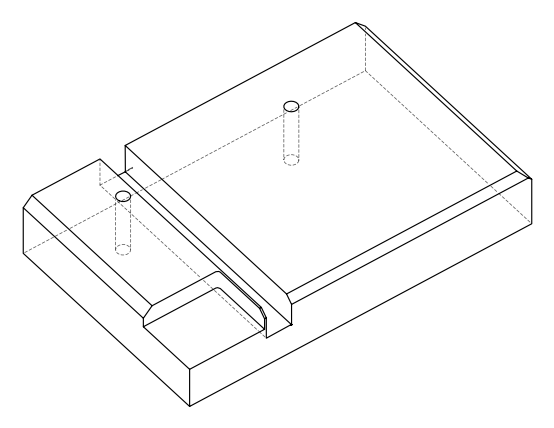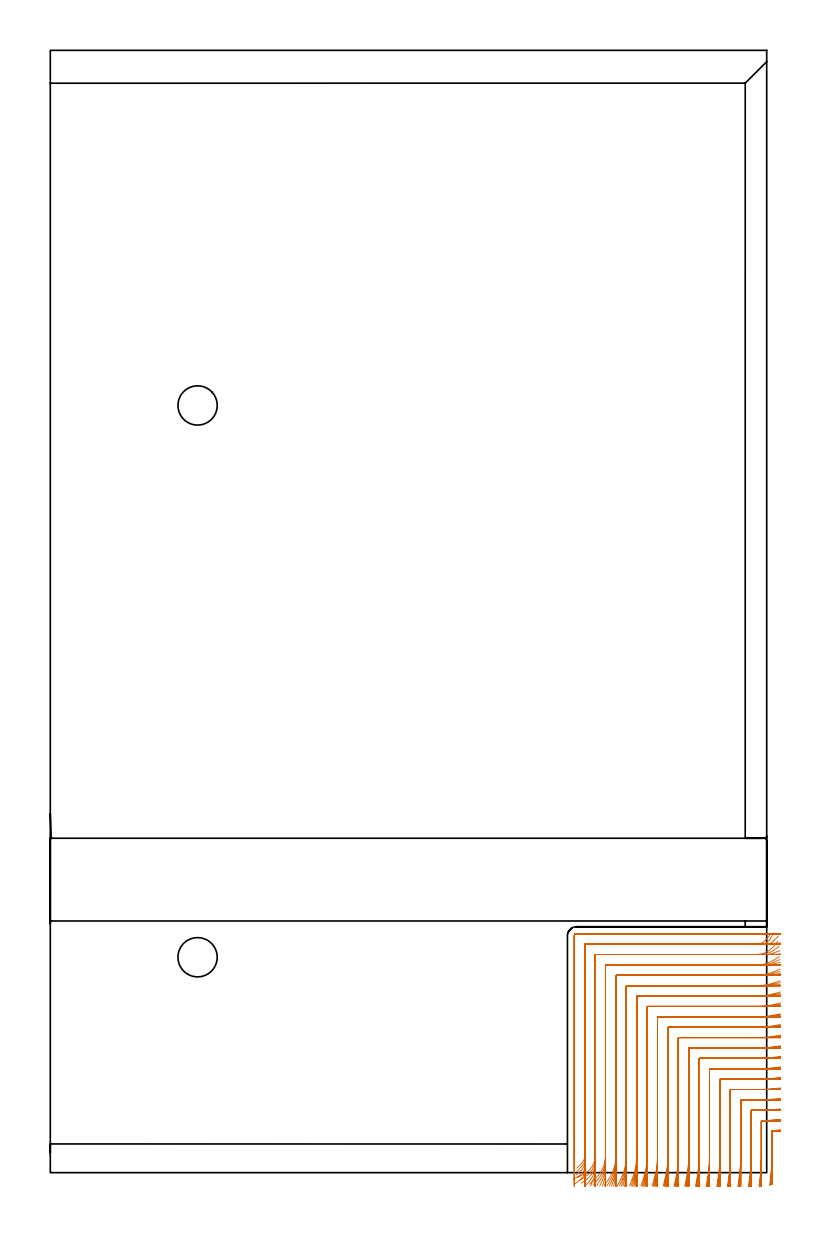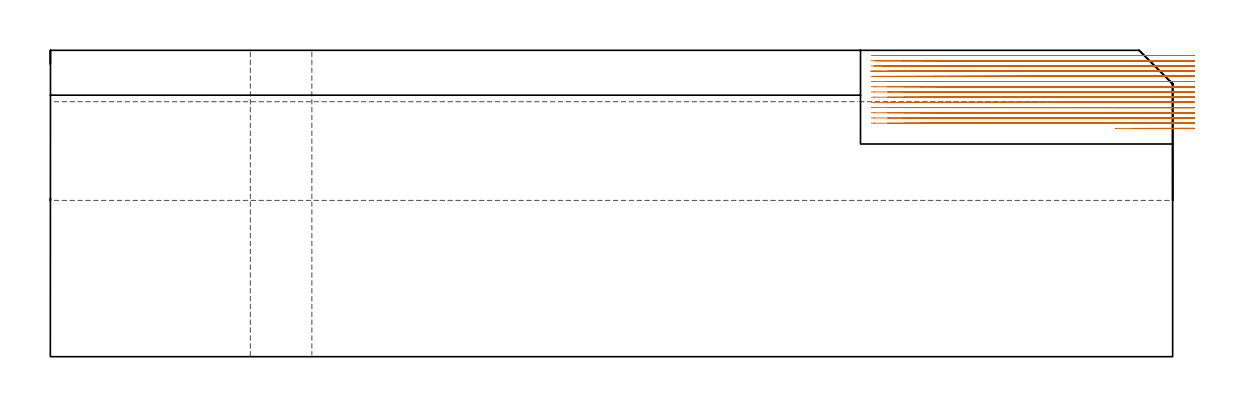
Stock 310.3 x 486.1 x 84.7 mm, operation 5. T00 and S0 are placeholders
(PLAN: 8 operations, 3 tool changes, 135.4 min)
(1 AREA_MILL | FG_CHAMFER_SURFACE | UGT0205_001 | 0.25 min | 593 mm3)
(2 AREA_MILL_1 | FG_CHAMFER_SURFACE_1 | UGT0205_001 | 9.18 min | 17731 mm3)
(3 AREA_MILL_2 | FG_CHAMFER_SURFACE_2 | UGT0205_001 | 10.81 min | 14964 mm3)
(4 AREA_MILL_3 | FG_CHAMFER_SURFACE_3 | UGT0205_001 | 14.91 min | 30845 mm3)
(5 MILL_CORNER_NOTCH_RECTANGULAR | CORNER_NOTCH_RECTANGULAR | NXT0201_008 | Follow Part, ap 1.5, ae 75% | 90.33 min | 237188 mm3)
(6 MILL_RECTANGULAR_SLOT | SLOT_RECTANGULAR | UGT0201_004 | Follow Part, ap 8, ae 75% | 9.18 min | 460601 mm3)
(7 INDEXABLE_INSERT_DRILL_THROUGH_HOLE_FROM_SOLID | STEP1HOLE | NXT0302_005 | 0.36 min | 19217 mm3)
(8 INDEXABLE_INSERT_DRILL_THROUGH_HOLE_FROM_SOLID_1 | STEP1HOLE_1 | NXT0302_005 | 0.36 min | 19127 mm3)
(TOOL UGT0205_001 | Chamfer Mill 20 x 3 x 45 deg. | D20 FL50 Z2)
(TOOL NXT0201_008 | ENDMILL 6mm [2P460-0600-NA 1630] | D6 FL26 Z6)
(TOOL UGT0201_004 | End Mill 32 mm | D32 FL53 Z6)
(TOOL NXT0302_005 | Index. Insert Drill 17mm [880-D1700L20-05] | D17 PA176 FL85 Z2)
(OP 5 MILL_CORNER_NOTCH_RECTANGULAR, part 1 of 2)
G17 G21 G94 G90
T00 M6
G54
G17 G0 G90 X316.29 Y18.545 S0 M3
G43 Z94.7 H1
Z83.261
G94 G1 X313.3 Y18.296 F250.
G2 X312.771 Y18.253 R85.5 F500.
G3 X312.5 Y17.96 R0.3
G1 Y7.287
G2 X311.936 Y-2.514 R85.5
G1 X311.592 Y-5.495 F250.
G0 Z94.7
X316.288 Y23.075
Z83.261
G1 X313.3 Y22.812
G2 X308.287 Y22.527 R81. F500.
G3 X308. Y22.233 R0.3
G1 Y7.287
G2 X307.344 Y-3. R81.
G1 X306.963 Y-5.976 F250.
G0 Z94.7
X316.287 Y27.609
Z83.261
G1 X313.3 Y27.33
G2 X306.197 Y27. R76.5 F500.
G1 X303.795
G3 X303.5 Y26.705 R0.3
G1 Y7.287
G2 X302.805 Y-3. R76.5
G1 X302.402 Y-5.973 F250.
G0 Z94.7
X316.285 Y32.147
Z83.261
G1 X313.3 Y31.851
G2 X306.197 Y31.5 R72. F500.
G1 X299.295
G3 X299. Y31.205 R0.3
G1 Y7.287
G2 X298.261 Y-3. R72.
G1 X297.833 Y-5.969 F250.
G0 Z94.7
X316.283 Y36.69
Z83.261
G1 X313.3 Y36.375
G2 X306.197 Y36. R67.5 F500.
G1 X294.795
G3 X294.5 Y35.705 R0.3
G1 Y7.287
G2 X293.712 Y-3. R67.5
G1 X293.254 Y-5.965 F250.
G0 Z94.7
X316.281 Y41.24
Z83.261
G1 X313.3 Y40.902
G2 X306.197 Y40.5 R63. F500.
G1 X290.295
G3 X290. Y40.205 R0.3
G1 Y7.287
G2 X289.154 Y-3. R63.
G1 X288.665 Y-5.96 F250.
G0 Z94.7
X316.278 Y45.797
Z83.261
G1 X313.3 Y45.433
G2 X306.197 Y45. R58.5 F500.
G1 X285.796
G3 X285.5 Y44.704 R0.3
G1 Y7.287
G2 X284.588 Y-3. R58.5
G1 X284.061 Y-5.953 F250.
G0 Z94.7
X316.274 Y50.364
Z83.261
G1 X313.3 Y49.969
G2 X306.197 Y49.5 R54. F500.
G1 X281.296
G3 X281. Y49.204 R0.3
G1 Y7.287
G2 X280.011 Y-3. R54.
G1 X279.44 Y-5.945 F250.
G0 Z94.7
X316.269 Y54.943
Z83.261
G1 X313.3 Y54.512
G2 X306.197 Y54. R49.5 F500.
G1 X276.796
G3 X276.5 Y53.704 R0.3
G1 Y7.287
G2 X275.419 Y-3. R49.5
G1 X274.796 Y-5.935 F250.
G0 Z94.7
X316.262 Y59.538
Z83.261
G1 X313.3 Y59.064
G2 X306.197 Y58.5 R45. F500.
G1 X272.296
G3 X272. Y58.204 R0.3
G1 Y7.287
G2 X270.808 Y-3. R45.
G1 X270.123 Y-5.921 F250.
G0 Z94.7
X316.253 Y64.154
Z83.261
G1 X313.3 Y63.628
G2 X306.197 Y63. R40.5 F500.
G1 X267.796
G3 X267.5 Y62.704 R0.3
G1 Y7.287
G2 X266.172 Y-3. R40.5
G1 X265.41 Y-5.902 F250.
G0 Z94.7
X316.241 Y68.8
Z83.261
G1 X313.3 Y68.208
G2 X306.197 Y67.5 R36. F500.
G1 X263.296
G3 X263. Y67.204 R0.3
G1 Y7.287
G2 X261.499 Y-3. R36.
G1 X260.642 Y-5.875 F250.
G0 Z94.7
X316.223 Y73.488
Z83.261
G1 X313.3 Y72.811
G2 X306.197 Y72. R31.5 F500.
G1 X258.796
G3 X258.5 Y71.704 R0.3
G1 Y7.287
G2 X256.773 Y-3. R31.5
G1 X255.793 Y-5.836 F250.
G0 Z94.7
X316.194 Y78.24
Z83.261
G1 X313.3 Y77.451
G2 X306.197 Y76.5 R27. F500.
G1 X254.297
G3 X254. Y76.203 R0.3
G1 Y7.287
G2 X251.963 Y-3. R27.
G1 X250.82 Y-5.774 F250.
G0 Z94.7
X316.147 Y83.097
Z83.261
G1 X313.3 Y82.15
G2 X306.197 Y81. R22.5 F500.
G1 X249.797
G3 X249.5 Y80.703 R0.3
G1 Y7.287
G2 X247.011 Y-3. R22.5
G1 X245.639 Y-5.668 F250.
G0 Z94.7
X316.057 Y88.144
Z83.261
G1 X313.3 Y86.961
G2 X306.197 Y85.5 R18. F500.
G1 X245.297
G3 X245. Y85.203 R0.3
G1 Y7.287
G2 X241.771 Y-3. R18.
G1 X240.056 Y-5.462 F250.
G0 Z94.7
X315.851 Y93.598
Z83.261
G1 X313.3 Y92.019
G2 X306.197 Y90. R13.5 F500.
G1 X240.797
G3 X240.5 Y89.703 R0.3
G1 Y7.287
G2 X235.742 Y-3. R13.5
G1 X233.456 Y-4.943 F250.
G0 Z94.7
X315.102 Y100.227
Z83.261
G1 X313.229 Y97.883
G2 X306.197 Y94.5 R9. F500.
G1 X236.297
G3 X236. Y94.203 R0.3
G1 Y7.287
G2 X231.09 Y-0.73 R9.
G1 X228.418 Y-2.093 F250.
G0 Z94.7
X311.562 Y102.816
Z83.261
G1 X309.596 Y100.551
G2 X306.197 Y99. R4.5 F500.
G1 X231.797
G3 X231.5 Y98.703 R0.3
G1 Y7.287
G2 X230.22 Y4.144 R4.5
G1 X228.124 Y1.997 F250.
G0 Z94.7
X309.197 Y103.5
Z83.261
G1 X306.197
X227.8 F500.
G3 X227. Y102.7 R0.8
G1 Y7.287
Y4.287 F250.
G0 Z94.7
X316.294 Y18.36
Z81.822
G1 X313.3 Y18.17
G2 X312.777 Y18.139 R85.5 F500.
G3 X312.5 Y17.845 R0.3
G1 Y5.848
G2 X312.101 Y-2.399 R85.5
G1 X311.812 Y-5.385 F250.
G0 Z94.7
X316.293 Y22.879
Z81.822
G1 X313.3 Y22.68
G2 X308.293 Y22.501 R81. F500.
G3 X308. Y22.206 R0.3
G1 Y5.848
G2 X307.515 Y-3. R81.
G1 X307.188 Y-5.982 F250.
G0 Z94.7
X316.293 Y27.402
Z81.822
G1 X313.3 Y27.19
G2 X307.907 Y27. R76.5 F500.
G1 X303.795
G3 X303.5 Y26.705 R0.3
G1 Y5.848
G2 X302.987 Y-3. R76.5
G1 X302.64 Y-5.98 F250.
G0 Z94.7
X316.292 Y31.927
Z81.822
G1 X313.3 Y31.702
G2 X307.907 Y31.5 R72. F500.
G1 X299.295
G3 X299. Y31.205 R0.3
G1 Y5.848
G2 X298.454 Y-3. R72.
G1 X298.086 Y-5.977 F250.
G0 Z94.7
X316.29 Y36.456
Z81.822
G1 X313.3 Y36.216
G2 X307.907 Y36. R67.5 F500.
G1 X294.795
G3 X294.5 Y35.705 R0.3
G1 Y5.848
G2 X293.918 Y-3. R67.5
G1 X293.524 Y-5.974 F250.
G0 Z94.7
X316.289 Y40.988
Z81.822
G1 X313.3 Y40.731
G2 X307.907 Y40.5 R63. F500.
G1 X290.295
G3 X290. Y40.205 R0.3
G1 Y5.848
G2 X289.376 Y-3. R63.
G1 X288.954 Y-5.97 F250.
G0 Z94.7
X316.287 Y45.526
Z81.822
G1 X313.3 Y45.249
G2 X307.907 Y45. R58.5 F500.
G1 X285.795
G3 X285.5 Y44.705 R0.3
G1 Y5.848
G2 X284.827 Y-3. R58.5
G1 X284.373 Y-5.965 F250.
G0 Z94.7
X316.285 Y50.07
Z81.822
G1 X313.3 Y49.77
G2 X307.907 Y49.5 R54. F500.
G1 X281.296
G3 X281. Y49.204 R0.3
G1 Y5.848
G2 X280.27 Y-3. R54.
G1 X279.779 Y-5.959 F250.
G0 Z94.7
X316.282 Y54.622
Z81.822
G1 X313.3 Y54.295
G2 X307.907 Y54. R49.5 F500.
G1 X276.796
G3 X276.5 Y53.704 R0.3
G1 Y5.848
G2 X275.703 Y-3. R49.5
G1 X275.167 Y-5.952 F250.
G0 Z94.7
X316.278 Y59.184
Z81.822
G1 X313.3 Y58.824
G2 X307.907 Y58.5 R45. F500.
G1 X272.296
G3 X272. Y58.204 R0.3
G1 Y5.848
G2 X271.122 Y-3. R45.
G1 X270.532 Y-5.941 F250.
G0 Z94.7
X316.273 Y63.76
Z81.822
G1 X313.3 Y63.361
G2 X307.907 Y63. R40.5 F500.
G1 X267.796
G3 X267.5 Y62.704 R0.3
G1 Y5.848
G2 X266.522 Y-3. R40.5
G1 X265.866 Y-5.928 F250.
G0 Z94.7
X316.266 Y68.356
Z81.822
G1 X313.3 Y67.906
G2 X307.907 Y67.5 R36. F500.
G1 X263.296
G3 X263. Y67.204 R0.3
G1 Y5.848
G2 X261.896 Y-3. R36.
G1 X261.159 Y-5.908 F250.
G0 Z94.7
X316.256 Y72.979
Z81.822
G1 X313.3 Y72.465
G2 X307.907 Y72. R31.5 F500.
G1 X258.796
G3 X258.5 Y71.704 R0.3
G1 Y5.848
G2 X257.232 Y-3. R31.5
G1 X256.389 Y-5.879 F250.
G0 Z94.7
X316.24 Y77.643
Z81.822
G1 X313.3 Y77.044
G2 X307.907 Y76.5 R27. F500.
G1 X254.297
G3 X254. Y76.203 R0.3
G1 Y5.848
G2 X252.509 Y-3. R27.
G1 X251.526 Y-5.834 F250.
G0 Z94.7
X316.213 Y82.375
Z81.822
G1 X313.3 Y81.656
G2 X307.907 Y81. R22.5 F500.
G1 X249.797
G3 X249.5 Y80.703 R0.3
G1 Y5.848
G2 X247.687 Y-3. R22.5
G1 X246.508 Y-5.758 F250.
G0 Z94.7
X316.162 Y87.226
Z81.822
G1 X313.3 Y86.327
G2 X307.907 Y85.5 R18. F500.
G1 X245.297
G3 X245. Y85.203 R0.3
G1 Y5.848
G2 X242.675 Y-3. R18.
G1 X241.201 Y-5.613 F250.
G0 Z94.7
X316.05 Y92.323
Z81.822
G1 X313.3 Y91.124
G2 X307.907 Y90. R13.5 F500.
G1 X240.797
G3 X240.5 Y89.703 R0.3
G1 Y5.848
G2 X237.197 Y-3. R13.5
G1 X235.23 Y-5.266 F250.
G0 Z94.7
X315.702 Y98.093
Z81.822
G1 X313.3 Y96.295
G2 X307.907 Y94.5 R9. F500.
G1 X236.297
G3 X236. Y94.203 R0.3
G1 Y5.848
G2 X231.654 Y-1.856 R9.
G1 X229.086 Y-3.407 F250.
G0 Z94.7
X313.302 Y103.882
Z81.822
G1 X311.818 Y101.274
G2 X307.907 Y99. R4.5 F500.
G1 X231.797
G3 X231.5 Y98.703 R0.3
G1 Y5.848
G2 X230.22 Y2.704 R4.5
G1 X228.124 Y0.557 F250.
G0 Z94.7
X310.907 Y103.5
Z81.822
G1 X307.907
X227.8 F500.
G3 X227. Y102.7 R0.8
G1 Y5.848
Y2.848 F250.
G0 Z94.7
X316.298 Y18.175
Z80.383
G1 X313.3 Y18.061
G2 X312.785 Y18.043 R85.5 F500.
G3 X312.5 Y17.749 R0.3
G1 Y4.35
G2 X312.242 Y-2.287 R85.5
G1 X312.009 Y-5.277 F250.
G0 Z94.7
X316.298 Y22.685
Z80.383
G1 X313.3 Y22.565
G2 X310.061 Y22.5 R81. F500.
G1 X308.295
G3 X308. Y22.205 R0.3
G1 Y4.35
G2 X307.666 Y-3. R81.
G1 X307.394 Y-5.988 F250.
G0 Z94.7
X316.297 Y27.196
Z80.383
G1 X313.3 Y27.069
G2 X310.061 Y27. R76.5 F500.
G1 X303.795
G3 X303.5 Y26.705 R0.3
G1 Y4.35
G2 X303.146 Y-3. R76.5
G1 X302.858 Y-5.986 F250.
G0 Z94.7
X316.297 Y31.708
Z80.383
G1 X313.3 Y31.573
G2 X310.061 Y31.5 R72. F500.
G1 X299.295
G3 X299. Y31.205 R0.3
G1 Y4.35
G2 X298.624 Y-3. R72.
G1 X298.318 Y-5.984 F250.
G0 Z94.7
X316.297 Y36.222
Z80.383
G1 X313.3 Y36.078
G2 X310.061 Y36. R67.5 F500.
G1 X294.795
G3 X294.5 Y35.705 R0.3
G1 Y4.35
G2 X294.099 Y-3. R67.5
G1 X293.772 Y-5.982 F250.
G0 Z94.7
X316.296 Y40.738
Z80.383
G1 X313.3 Y40.583
G2 X310.061 Y40.5 R63. F500.
G1 X290.295
G3 X290. Y40.205 R0.3
G1 Y4.35
G2 X289.57 Y-3. R63.
G1 X289.22 Y-5.98 F250.
G0 Z94.7
X316.295 Y45.256
Z80.383
G1 X313.3 Y45.09
G2 X310.061 Y45. R58.5 F500.
G1 X285.795
G3 X285.5 Y44.705 R0.3
G1 Y4.35
G2 X285.036 Y-3. R58.5
G1 X284.66 Y-5.976 F250.
G0 Z94.7
X316.295 Y49.777
Z80.383
G1 X313.3 Y49.597
G2 X310.061 Y49.5 R54. F500.
G1 X281.296
G3 X281. Y49.204 R0.3
G1 Y4.35
G2 X280.498 Y-3. R54.
G1 X280.089 Y-5.972 F250.
G0 Z94.7
X316.294 Y54.302
Z80.383
G1 X313.3 Y54.106
G2 X310.061 Y54. R49.5 F500.
G1 X276.796
G3 X276.5 Y53.704 R0.3
G1 Y4.35
G2 X275.951 Y-3. R49.5
G1 X275.506 Y-5.967 F250.
G0 Z94.7
X316.292 Y58.833
Z80.383
G1 X313.3 Y58.617
G2 X310.061 Y58.5 R45. F500.
G1 X272.296
G3 X272. Y58.204 R0.3
G1 Y4.35
G2 X271.396 Y-3. R45.
G1 X270.906 Y-5.96 F250.
G0 Z94.7
X316.29 Y63.37
Z80.383
G1 X313.3 Y63.13
G2 X310.061 Y63. R40.5 F500.
G1 X267.796
G3 X267.5 Y62.704 R0.3
G1 Y4.35
G2 X266.828 Y-3. R40.5
G1 X266.283 Y-5.95 F250.
G0 Z94.7
X316.288 Y67.916
Z80.383
G1 X313.3 Y67.646
G2 X310.061 Y67.5 R36. F500.
G1 X263.296
G3 X263. Y67.204 R0.3
G1 Y4.35
G2 X262.242 Y-3. R36.
G1 X261.629 Y-5.937 F250.
G0 Z94.7
X316.284 Y72.475
Z80.383
G1 X313.3 Y72.167
G2 X310.061 Y72. R31.5 F500.
G1 X258.796
G3 X258.5 Y71.704 R0.3
G1 Y4.35
G2 X257.631 Y-3. R31.5
G1 X256.931 Y-5.917 F250.
G0 Z94.7
X316.278 Y77.055
Z80.383
G1 X313.3 Y76.695
G2 X310.061 Y76.5 R27. F500.
G1 X254.297
G3 X254. Y76.203 R0.3
G1 Y4.35
G2 X252.98 Y-3. R27.
G1 X252.164 Y-5.887 F250.
G0 Z94.7
X316.269 Y81.666
Z80.383
G1 X313.3 Y81.234
G2 X310.061 Y81. R22.5 F500.
G1 X249.797
G3 X249.5 Y80.703 R0.3
G1 Y4.35
G2 X248.266 Y-3. R22.5
G1 X247.286 Y-5.835 F250.
G0 Z94.7
X316.251 Y86.334
Z80.383
G1 X313.3 Y85.794
G2 X310.061 Y85.5 R18. F500.
G1 X245.297
G3 X245. Y85.203 R0.3
G1 Y4.35
G2 X243.431 Y-3. R18.
G1 X242.206 Y-5.739 F250.
G0 Z94.7
X316.212 Y91.114
Z80.383
G1 X313.3 Y90.394
G2 X310.061 Y90. R13.5 F500.
G1 X240.797
G3 X240.5 Y89.703 R0.3
G1 Y4.35
G2 X238.324 Y-3. R13.5
G1 X236.691 Y-5.516 F250.
G0 Z94.7
X316.099 Y96.183
Z80.383
G1 X313.3 Y95.103
G2 X310.061 Y94.5 R9. F500.
G1 X236.297
G3 X236. Y94.203 R0.3
G1 Y4.35
G2 X232.448 Y-2.815 R9.
G1 X230.06 Y-4.63 F250.
G0 Z94.7
X315.38 Y102.522
Z80.383
G1 X313.292 Y100.368
G2 X310.061 Y99. R4.5 F500.
G1 X231.797
G3 X231.5 Y98.703 R0.3
G1 Y4.35
G2 X230.029 Y1.022 R4.5
G1 X227.811 Y-0.998 F250.
G0 Z94.7
X313.061 Y103.5
Z80.383
G1 X310.061
X227.8 F500.
G3 X227. Y102.7 R0.8
G1 Y4.35
Y1.35 F250.
G0 Z94.7
X316.3 Y18.026
Z78.944
G1 X313.3 Y18.003
G2 X312.794 Y18. R85.5 F500.
G3 X312.5 Y17.706 R0.3
G1 Y2.669
G2 X312.362 Y-2.179 R85.5
G1 X312.192 Y-5.174 F250.
G0 Z94.7
X316.3 Y22.528
Z78.944
G1 X313.3 Y22.503
G2 X312.628 Y22.5 R81. F500.
G1 X308.295
G3 X308. Y22.205 R0.3
G1 Y2.669
G2 X307.801 Y-3. R81.
G1 X307.591 Y-5.993 F250.
G0 Z94.7
X316.3 Y27.029
Z78.944
G1 X313.3 Y27.003
G2 X312.628 Y27. R76.5 F500.
G1 X303.795
G3 X303.5 Y26.705 R0.3
G1 Y2.669
G2 X303.29 Y-3. R76.5
G1 X303.067 Y-5.992 F250.
G0 Z94.7
X316.3 Y31.531
Z78.944
G1 X313.3 Y31.503
G2 X312.628 Y31.5 R72. F500.
G1 X299.295
G3 X299. Y31.205 R0.3
G1 Y2.669
G2 X298.776 Y-3. R72.
G1 X298.54 Y-5.991 F250.
G0 Z94.7
X316.3 Y36.033
Z78.944
G1 X313.3 Y36.003
G2 X312.628 Y36. R67.5 F500.
G1 X294.795
G3 X294.5 Y35.705 R0.3
G1 Y2.669
G2 X294.262 Y-3. R67.5
G1 X294.01 Y-5.989 F250.
G0 Z94.7
X316.3 Y40.536
Z78.944
G1 X313.3 Y40.504
G2 X312.628 Y40.5 R63. F500.
G1 X290.295
G3 X290. Y40.205 R0.3
G1 Y2.669
G2 X289.744 Y-3. R63.
G1 X289.474 Y-5.988 F250.
G0 Z94.7
X316.3 Y45.038
Z78.944
G1 X313.3 Y45.004
G2 X312.628 Y45. R58.5 F500.
G1 X285.795
G3 X285.5 Y44.705 R0.3
G1 Y2.669
G2 X285.225 Y-3. R58.5
G1 X284.934 Y-5.986 F250.
G0 Z94.7
X316.3 Y49.541
Z78.944
G1 X313.3 Y49.504
G2 X312.628 Y49.5 R54. F500.
G1 X281.296
G3 X281. Y49.204 R0.3
G1 Y2.669
G2 X280.702 Y-3. R54.
G1 X280.387 Y-5.983 F250.
G0 Z94.7
X316.3 Y54.045
Z78.944
G1 X313.3 Y54.005
G2 X312.628 Y54. R49.5 F500.
G1 X276.796
G3 X276.5 Y53.704 R0.3
G1 Y2.669
G2 X276.174 Y-3. R49.5
G1 X275.831 Y-5.98 F250.
G0 Z94.7
X316.3 Y58.55
Z78.944
G1 X313.3 Y58.505
G2 X312.628 Y58.5 R45. F500.
G1 X272.296
G3 X272. Y58.204 R0.3
G1 Y2.669
G2 X271.642 Y-3. R45.
G1 X271.264 Y-5.976 F250.
G0 Z94.7
X316.3 Y63.055
Z78.944
G1 X313.3 Y63.006
G2 X312.628 Y63. R40.5 F500.
G1 X267.796
G3 X267.5 Y62.704 R0.3
G1 Y2.669
G2 X267.101 Y-3. R40.5
G1 X266.681 Y-5.97 F250.
G0 Z94.7
X316.299 Y67.562
Z78.944
G1 X313.3 Y67.506
G2 X312.628 Y67.5 R36. F500.
G1 X263.296
G3 X263. Y67.204 R0.3
G1 Y2.669
G2 X262.551 Y-3. R36.
G1 X262.078 Y-5.963 F250.
G0 Z94.7
X316.299 Y72.071
Z78.944
G1 X313.3 Y72.007
G2 X312.628 Y72. R31.5 F500.
G1 X258.796
G3 X258.5 Y71.704 R0.3
G1 Y2.669
G2 X257.986 Y-3. R31.5
G1 X257.446 Y-5.951 F250.
G0 Z94.7
X316.299 Y76.583
Z78.944
G1 X313.3 Y76.508
G2 X312.628 Y76.5 R27. F500.
G1 X254.297
G3 X254. Y76.203 R0.3
G1 Y2.669
G2 X253.398 Y-3. R27.
G1 X252.768 Y-5.933 F250.
G0 Z94.7
X316.299 Y81.1
Z78.944
G1 X313.3 Y81.01
G2 X312.628 Y81. R22.5 F500.
G1 X249.797
G3 X249.5 Y80.703 R0.3
G1 Y2.669
G2 X248.774 Y-3. R22.5
G1 X248.018 Y-5.903 F250.
G0 Z94.7
X316.298 Y85.624
Z78.944
G1 X313.3 Y85.513
G2 X312.628 Y85.5 R18. F500.
G1 X245.297
G3 X245. Y85.203 R0.3
G1 Y2.669
G2 X244.084 Y-3. R18.
G1 X243.139 Y-5.847 F250.
G0 Z94.7
X316.296 Y90.166
Z78.944
G1 X313.3 Y90.017
G2 X312.628 Y90. R13.5 F500.
G1 X240.797
G3 X240.5 Y89.703 R0.3
G1 Y2.669
G2 X239.252 Y-3. R13.5
G1 X237.992 Y-5.723 F250.
G0 Z94.7
X316.292 Y94.749
Z78.944
G1 X313.3 Y94.525
G2 X312.628 Y94.5 R9. F500.
G1 X236.297
G3 X236. Y94.203 R0.3
G1 Y2.669
G2 X233.99 Y-3. R9.
G1 X232.101 Y-5.33 F250.
G0 Z94.7
X316.266 Y99.498
Z78.944
G1 X313.3 Y99.05
G2 X312.628 Y99. R4.5 F500.
G1 X231.797
G3 X231.5 Y98.703 R0.3
G1 Y2.669
G2 X229.29 Y-1.205 R4.5
G1 X226.708 Y-2.732 F250.
G0 Z94.7
X315.628 Y103.5
Z78.944
G1 X312.628
X227.8 F500.
G3 X227. Y102.7 R0.8
G1 Y2.669
Y-0.331 F250.
G0 Z94.7
X316.3 Y18.001
Z77.505
G1 X313.3 Y18.
X312.794 F500.
G3 X312.5 Y17.706 R0.3
G1 Y0.646
G2 X312.456 Y-2.086 R85.5
G1 X312.361 Y-5.084 F250.
G0 Z94.7
X316.3 Y22.501
Z77.505
G1 X313.3 Y22.5
X312.794 F500.
X308.295
G3 X308. Y22.205 R0.3
G1 Y0.646
G2 X307.918 Y-3. R81.
G1 X307.783 Y-5.997 F250.
G0 Z94.7
X316.3 Y27.001
Z77.505
G1 X313.3 Y27.
X308.295 F500.
X303.795
G3 X303.5 Y26.705 R0.3
G1 Y0.646
G2 X303.413 Y-3. R76.5
G1 X303.27 Y-5.997 F250.
G0 Z94.7
X316.3 Y31.501
Z77.505
G1 X313.3 Y31.5
X303.795 F500.
X299.295
G3 X299. Y31.205 R0.3
G1 Y0.646
G2 X298.908 Y-3. R72.
G1 X298.756 Y-5.996 F250.
G0 Z94.7
X316.3 Y36.001
Z77.505
G1 X313.3 Y36.
X299.295 F500.
X294.795
G3 X294.5 Y35.705 R0.3
G1 Y0.646
G2 X294.401 Y-3. R67.5
G1 X294.239 Y-5.996 F250.
G0 Z94.7
X316.3 Y40.501
Z77.505
G1 X313.3 Y40.5
X294.795 F500.
X290.295
G3 X290. Y40.205 R0.3
G1 Y0.646
G2 X289.894 Y-3. R63.
G1 X289.721 Y-5.995 F250.
G0 Z94.7
X316.3 Y45.001
Z77.505
G1 X313.3 Y45.
X290.295 F500.
X285.795
G3 X285.5 Y44.705 R0.3
G1 Y0.646
G2 X285.386 Y-3. R58.5
G1 X285.199 Y-5.994 F250.
G0 Z94.7
X316.3 Y49.501
Z77.505
G1 X313.3 Y49.5
X285.795 F500.
X281.296
G3 X281. Y49.204 R0.3
G1 Y0.646
G2 X280.877 Y-3. R54.
G1 X280.674 Y-5.993 F250.
G0 Z94.7
X316.3 Y54.001
Z77.505
G1 X313.3 Y54.
X281.296 F500.
X276.796
G3 X276.5 Y53.704 R0.3
G1 Y0.646
G2 X276.366 Y-3. R49.5
G1 X276.145 Y-5.992 F250.
G0 Z94.7
X316.3 Y58.501
Z77.505
G1 X313.3 Y58.5
X276.796 F500.
X272.296
G3 X272. Y58.204 R0.3
G1 Y0.646
G2 X271.852 Y-3. R45.
G1 X271.609 Y-5.99 F250.
G0 Z94.7
X316.3 Y63.001
Z77.505
G1 X313.3 Y63.
X272.296 F500.
X267.796
G3 X267.5 Y62.704 R0.3
G1 Y0.646
G2 X267.336 Y-3. R40.5
G1 X267.066 Y-5.988 F250.
G0 Z94.7
X316.3 Y67.501
Z77.505
G1 X313.3 Y67.5
X267.796 F500.
X263.296
G3 X263. Y67.204 R0.3
G1 Y0.646
G2 X262.815 Y-3. R36.
G1 X262.511 Y-5.985 F250.
G0 Z94.7
X316.3 Y72.001
Z77.505
G1 X313.3 Y72.
X263.296 F500.
X258.796
G3 X258.5 Y71.704 R0.3
G1 Y0.646
G2 X258.288 Y-3. R31.5
G1 X257.941 Y-5.98 F250.
G0 Z94.7
X316.3 Y76.502
Z77.505
G1 X313.3 Y76.5
X258.796 F500.
X254.297
G3 X254. Y76.203 R0.3
G1 Y0.646
G2 X253.753 Y-3. R27.
G1 X253.348 Y-5.973 F250.
G0 Z94.7
X316.3 Y81.002
Z77.505
G1 X313.3 Y81.
X254.297 F500.
X249.797
G3 X249.5 Y80.703 R0.3
G1 Y0.646
G2 X249.203 Y-3. R22.5
G1 X248.717 Y-5.96 F250.
G0 Z94.7
X316.3 Y85.502
Z77.505
G1 X313.3 Y85.5
X249.797 F500.
X245.297
G3 X245. Y85.203 R0.3
G1 Y0.646
G2 X244.627 Y-3. R18.
G1 X244.019 Y-5.938 F250.
G0 Z94.7
X316.3 Y90.003
Z77.505
G1 X313.3 Y90.
X245.297 F500.
X240.797
G3 X240.5 Y89.703 R0.3
G1 Y0.646
G2 X239.998 Y-3. R13.5
G1 X239.188 Y-5.889 F250.
G0 Z94.7
X316.3 Y94.505
Z77.505
G1 X313.3 Y94.5
X240.797 F500.
X236.297
G3 X236. Y94.203 R0.3
G1 Y0.646
G2 X235.229 Y-3. R9.
G1 X234.013 Y-5.743 F250.
G0 Z94.7
X316.3 Y99.01
Z77.505
G1 X313.3 Y99.
X236.297 F500.
X231.797
G3 X231.5 Y98.703 R0.3
G1 Y0.646
G2 X229.779 Y-2.894 R4.5
G1 X227.419 Y-4.746 F250.
G0 Z94.7
X316.285 Y103.5
Z77.505
G1 X313.285
X227.8 F500.
G3 X227. Y102.7 R0.8
G1 Y0.646
Y-2.354 F250.
G0 Z94.7
X316.3 Y18.
Z76.067
G1 X313.3
X312.794 F500.
G3 X312.5 Y17.706 R0.3
G1 Y-2.04
Y-5.04 F250.
G0 Z94.7
X316.3 Y22.5
Z76.067
G1 X313.3
X308.295 F500.
G3 X308. Y22.205 R0.3
G1 Y-2.123
G2 X307.995 Y-3. R81.
G1 X307.963 Y-6. F250.
G0 Z94.7
X316.3 Y27.
Z76.067
G1 X313.3
X303.795 F500.
G3 X303.5 Y26.705 R0.3
G1 Y-2.123
G2 X303.495 Y-3. R76.5
G1 X303.461 Y-6. F250.
G0 Z94.7
X316.3 Y31.5
Z76.067
G1 X313.3
X299.295 F500.
G3 X299. Y31.205 R0.3
G1 Y-2.123
G2 X298.995 Y-3. R72.
G1 X298.958 Y-6. F250.
G0 Z94.7
X316.3 Y36.
Z76.067
G1 X313.3
X294.795 F500.
G3 X294.5 Y35.705 R0.3
G1 Y-2.123
G2 X294.494 Y-3. R67.5
G1 X294.455 Y-6. F250.
G0 Z94.7
X316.3 Y40.5
Z76.067
G1 X313.3
X290.295 F500.
G3 X290. Y40.205 R0.3
G1 Y-2.123
G2 X289.994 Y-3. R63.
G1 X289.952 Y-6. F250.
G0 Z94.7
X316.3 Y45.
Z76.067
G1 X313.3
X285.795 F500.
G3 X285.5 Y44.705 R0.3
G1 Y-2.123
G2 X285.493 Y-3. R58.5
G1 X285.448 Y-6. F250.
G0 Z94.7
X316.3 Y49.5
Z76.067
G1 X313.3
X281.296 F500.
G3 X281. Y49.204 R0.3
G1 Y-2.123
G2 X280.993 Y-3. R54.
G1 X280.944 Y-6. F250.
G0 Z94.7
X316.3 Y54.
Z76.067
G1 X313.3
X276.796 F500.
G3 X276.5 Y53.704 R0.3
G1 Y-2.123
G2 X276.492 Y-3. R49.5
G1 X276.439 Y-6. F250.
G0 Z94.7
X316.3 Y58.5
Z76.067
G1 X313.3
X272.296 F500.
G3 X272. Y58.204 R0.3
G1 Y-2.123
G2 X271.991 Y-3. R45.
G1 X271.933 Y-5.999 F250.
G0 Z94.7
X316.3 Y63.
Z76.067
G1 X313.3
X267.796 F500.
G3 X267.5 Y62.704 R0.3
G1 Y-2.123
G2 X267.491 Y-3. R40.5
G1 X267.426 Y-5.999 F250.
G0 Z94.7
X316.3 Y67.5
Z76.067
G1 X313.3
X263.296 F500.
G3 X263. Y67.204 R0.3
G1 Y-2.123
G2 X262.989 Y-3. R36.
G1 X262.916 Y-5.999 F250.
G0 Z94.7
X316.3 Y72.
Z76.067
G1 X313.3
X258.796 F500.
G3 X258.5 Y71.704 R0.3
G1 Y-2.123
G2 X258.488 Y-3. R31.5
G1 X258.404 Y-5.999 F250.
G0 Z94.7
X316.3 Y76.5
Z76.067
G1 X313.3
X254.297 F500.
G3 X254. Y76.203 R0.3
G1 Y-2.123
G2 X253.986 Y-3. R27.
G1 X253.888 Y-5.998 F250.
G0 Z94.7
X316.3 Y81.
Z76.067
G1 X313.3
X249.797 F500.
G3 X249.5 Y80.703 R0.3
G1 Y-2.123
G2 X249.483 Y-3. R22.5
G1 X249.366 Y-5.998 F250.
G0 Z94.7
X316.3 Y85.5
Z76.067
G1 X313.3
X245.297 F500.
G3 X245. Y85.203 R0.3
G1 Y-2.123
G2 X244.979 Y-3. R18.
G1 X244.833 Y-5.996 F250.
G0 Z94.7
X316.3 Y90.
Z76.067
G1 X313.3
X240.797 F500.
G3 X240.5 Y89.703 R0.3
G1 Y-2.123
G2 X240.471 Y-3. R13.5
G1 X240.277 Y-5.994 F250.
G0 Z94.7
X316.3 Y94.5
Z76.067
G1 X313.3
X236.297 F500.
G3 X236. Y94.203 R0.3
G1 Y-2.123
G2 X235.957 Y-3. R9.
G1 X235.665 Y-5.986 F250.
G0 Z94.7
X316.3 Y99.
Z76.067
G1 X313.3
X231.797 F500.
G3 X231.5 Y98.703 R0.3
G1 Y-2.123
G2 X231.414 Y-3. R4.5
G1 Y-6. F250.
G0 Z94.7
X316.3 Y103.5
Z76.067
G1 X313.3
X227.8 F500.
G3 X227. Y102.7 R0.8
G1 Y-2.123
Y-5.123 F250.
G0 Z94.7
X316.3 Y18.
Z74.628
G1 X313.3
X312.794 F500.
G3 X312.5 Y17.706 R0.3
G1 Y-2.04
Y-5.04 F250.
G0 Z94.7
X316.3 Y22.5
Z74.628
G1 X313.3
X308.295 F500.
G3 X308. Y22.205 R0.3
G1 Y-2.95
Y-3.
X307.998 Y-6. F250.
G0 Z94.7
X316.3 Y27.
Z74.628
G1 X313.3
X303.795 F500.
G3 X303.5 Y26.705 R0.3
G1 Y-2.95
Y-3.
X303.498 Y-6. F250.
G0 Z94.7
X316.3 Y31.5
Z74.628
G1 X313.3
X299.295 F500.
G3 X299. Y31.205 R0.3
G1 Y-2.95
Y-3.
X298.998 Y-6. F250.
G0 Z94.7
X316.3 Y36.
Z74.628
G1 X313.3
X294.795 F500.
G3 X294.5 Y35.705 R0.3
G1 Y-2.95
Y-3.
X294.498 Y-6. F250.
G0 Z94.7
X316.3 Y40.5
Z74.628
G1 X313.3
X290.295 F500.
G3 X290. Y40.205 R0.3
G1 Y-2.95
Y-3.
X289.998 Y-6. F250.
G0 Z94.7
X316.3 Y45.
Z74.628
G1 X313.3
X285.795 F500.
G3 X285.5 Y44.705 R0.3
G1 Y-2.95
Y-3.
X285.497 Y-6. F250.
G0 Z94.7
X316.3 Y49.5
Z74.628
G1 X313.3
X281.296 F500.
G3 X281. Y49.204 R0.3
G1 Y-2.95
Y-3.
X280.997 Y-6. F250.
G0 Z94.7
X316.3 Y54.
Z74.628
G1 X313.3
X276.796 F500.
G3 X276.5 Y53.704 R0.3
G1 Y-2.95
Y-3.
X276.497 Y-6. F250.
G0 Z94.7
X316.3 Y58.5
Z74.628
G1 X313.3
X272.296 F500.
G3 X272. Y58.204 R0.3
G1 Y-2.95
Y-3.
X271.997 Y-6. F250.
G0 Z94.7
X316.3 Y63.
Z74.628
G1 X313.3
X267.796 F500.
G3 X267.5 Y62.704 R0.3
G1 Y-2.95
Y-3.
X267.496 Y-6. F250.
G0 Z94.7
X316.3 Y67.5
Z74.628
G1 X313.3
X263.296 F500.
G3 X263. Y67.204 R0.3
G1 Y-2.95
Y-3.
X262.996 Y-6. F250.
G0 Z94.7
X316.3 Y72.
Z74.628
G1 X313.3
X258.796 F500.
G3 X258.5 Y71.704 R0.3
G1 Y-2.95
Y-3.
X258.495 Y-6. F250.
G0 Z94.7
X316.3 Y76.5
Z74.628
G1 X313.3
X254.297 F500.
G3 X254. Y76.203 R0.3
G1 Y-2.95
Y-3.
X253.994 Y-6. F250.
G0 Z94.7
X316.3 Y81.
Z74.628
G1 X313.3
X249.797 F500.
G3 X249.5 Y80.703 R0.3
G1 Y-2.95
Y-3.
X249.493 Y-6. F250.
G0 Z94.7
X316.3 Y85.5
Z74.628
G1 X313.3
X245.297 F500.
G3 X245. Y85.203 R0.3
G1 Y-2.95
Y-3.
X244.992 Y-6. F250.
G0 Z94.7
X316.3 Y90.
Z74.628
G1 X313.3
X240.797 F500.
G3 X240.5 Y89.703 R0.3
G1 Y-2.95
Y-3.
X240.489 Y-6. F250.
G0 Z94.7
X316.3 Y94.5
Z74.628
G1 X313.3
X236.297 F500.
G3 X236. Y94.203 R0.3
G1 Y-2.95
Y-3.
X235.983 Y-6. F250.
G0 Z94.7
X316.3 Y99.
Z74.628
G1 X313.3
X231.797 F500.
G3 X231.5 Y98.703 R0.3
G1 Y-2.95
Y-3.
X231.466 Y-6. F250.
G0 Z94.7
X316.3 Y103.5
Z74.628
G1 X313.3
X227.8 F500.
G3 X227. Y102.7 R0.8
G1 Y-2.95
Y-5.95 F250.
G0 Z94.7
X316.3 Y18.
Z73.189
G1 X313.3
X312.794 F500.
G3 X312.5 Y17.706 R0.3
G1 Y-2.04
Y-5.04 F250.
G0 Z94.7
X316.3 Y22.5
Z73.189
G1 X313.3
X308.295 F500.
G3 X308. Y22.205 R0.3
G1 Y-3.
Y-6. F250.
G0 Z94.7
X316.3 Y27.
Z73.189
G1 X313.3
X303.795 F500.
G3 X303.5 Y26.705 R0.3
G1 Y-3.
Y-6. F250.
G0 Z94.7
X316.3 Y31.5
Z73.189
G1 X313.3
X299.295 F500.
G3 X299. Y31.205 R0.3
G1 Y-3.
Y-6. F250.
G0 Z94.7
X316.3 Y36.
Z73.189
G1 X313.3
X294.795 F500.
G3 X294.5 Y35.705 R0.3
G1 Y-3.
Y-6. F250.
G0 Z94.7
X316.3 Y40.5
Z73.189
G1 X313.3
X290.295 F500.
G3 X290. Y40.205 R0.3
G1 Y-3.
Y-6. F250.
G0 Z94.7
X316.3 Y45.
Z73.189
G1 X313.3
X285.795 F500.
G3 X285.5 Y44.705 R0.3
G1 Y-3.
Y-6. F250.
G0 Z94.7
X316.3 Y49.5
Z73.189
G1 X313.3
X281.296 F500.
G3 X281. Y49.204 R0.3
G1 Y-3.
Y-6. F250.
G0 Z94.7
X316.3 Y54.
Z73.189
G1 X313.3
X276.796 F500.
G3 X276.5 Y53.704 R0.3
G1 Y-3.
Y-6. F250.
G0 Z94.7
X316.3 Y58.5
Z73.189
G1 X313.3
X272.296 F500.
G3 X272. Y58.204 R0.3
G1 Y-3.
Y-6. F250.
G0 Z94.7
X316.3 Y63.
Z73.189
G1 X313.3
X267.796 F500.
G3 X267.5 Y62.704 R0.3
G1 Y-3.
Y-6. F250.
G0 Z94.7
X316.3 Y67.5
Z73.189
G1 X313.3
X263.296 F500.
G3 X263. Y67.204 R0.3
G1 Y-3.
Y-6. F250.
G0 Z94.7
X316.3 Y72.
Z73.189
G1 X313.3
X258.796 F500.
G3 X258.5 Y71.704 R0.3
G1 Y-3.
Y-6. F250.
G0 Z94.7
X316.3 Y76.5
Z73.189
G1 X313.3
X254.297 F500.
G3 X254. Y76.203 R0.3
G1 Y-3.
Y-6. F250.
G0 Z94.7
X316.3 Y81.
Z73.189
G1 X313.3
X249.797 F500.
G3 X249.5 Y80.703 R0.3
G1 Y-3.
Y-6. F250.
G0 Z94.7
X316.3 Y85.5
Z73.189
G1 X313.3
X245.297 F500.
G3 X245. Y85.203 R0.3
G1 Y-3.
Y-6. F250.
G0 Z94.7
X316.3 Y90.
Z73.189
G1 X313.3
X240.797 F500.
G3 X240.5 Y89.703 R0.3
G1 Y-3.
Y-6. F250.
G0 Z94.7
X316.3 Y94.5
Z73.189
G1 X313.3
X236.297 F500.
G3 X236. Y94.203 R0.3
G1 Y-3.
Y-6. F250.
G0 Z94.7
X316.3 Y99.
Z73.189
G1 X313.3
X231.797 F500.
G3 X231.5 Y98.703 R0.3
G1 Y-3.
Y-6. F250.
G0 Z94.7
X316.3 Y103.5
Z73.189
G1 X313.3
X227.8 F500.
G3 X227. Y102.7 R0.8
G1 Y-3.
Y-6. F250.
G0 Z94.7
X316.3 Y18.
Z71.75
G1 X313.3
X312.794 F500.
G3 X312.5 Y17.706 R0.3
G1 Y-2.04
Y-5.04 F250.
G0 Z94.7
X316.3 Y22.5
Z71.75
G1 X313.3
X308.295 F500.
G3 X308. Y22.205 R0.3
G1 Y-3.
Y-6. F250.
G0 Z94.7
X316.3 Y27.
Z71.75
G1 X313.3
X303.795 F500.
G3 X303.5 Y26.705 R0.3
G1 Y-3.
Y-6. F250.
G0 Z94.7
X316.3 Y31.5
Z71.75
G1 X313.3
X299.295 F500.
G3 X299. Y31.205 R0.3
G1 Y-3.
Y-6. F250.
G0 Z94.7
X316.3 Y36.
Z71.75
G1 X313.3
X294.795 F500.
G3 X294.5 Y35.705 R0.3
G1 Y-3.
Y-6. F250.
G0 Z94.7
X316.3 Y40.5
Z71.75
G1 X313.3
X290.295 F500.
G3 X290. Y40.205 R0.3
G1 Y-3.
Y-6. F250.
G0 Z94.7
X316.3 Y45.
Z71.75
G1 X313.3
X285.795 F500.
G3 X285.5 Y44.705 R0.3
G1 Y-3.
Y-6. F250.
G0 Z94.7
X316.3 Y49.5
Z71.75
G1 X313.3
X281.296 F500.
G3 X281. Y49.204 R0.3
G1 Y-3.
Y-6. F250.
G0 Z94.7
X316.3 Y54.
Z71.75
G1 X313.3
X276.796 F500.
G3 X276.5 Y53.704 R0.3
G1 Y-3.
Y-6. F250.
G0 Z94.7
X316.3 Y58.5
Z71.75
G1 X313.3
X272.296 F500.
G3 X272. Y58.204 R0.3
G1 Y-3.
Y-6. F250.
G0 Z94.7
X316.3 Y63.
Z71.75
G1 X313.3
X267.796 F500.
G3 X267.5 Y62.704 R0.3
G1 Y-3.
Y-6. F250.
G0 Z94.7
X316.3 Y67.5
Z71.75
G1 X313.3
X263.296 F500.
G3 X263. Y67.204 R0.3
G1 Y-3.
Y-6. F250.
G0 Z94.7
X316.3 Y72.
Z71.75
G1 X313.3
X258.796 F500.
G3 X258.5 Y71.704 R0.3
G1 Y-3.
Y-6. F250.
G0 Z94.7
X316.3 Y76.5
Z71.75
G1 X313.3
X254.297 F500.
G3 X254. Y76.203 R0.3
G1 Y-3.
Y-6. F250.
G0 Z94.7
X316.3 Y81.
Z71.75
G1 X313.3
X249.797 F500.
G3 X249.5 Y80.703 R0.3
G1 Y-3.
Y-6. F250.
G0 Z94.7
X316.3 Y85.5
Z71.75
G1 X313.3
X245.297 F500.
G3 X245. Y85.203 R0.3
G1 Y-3.
Y-6. F250.
G0 Z94.7
X316.3 Y90.
Z71.75
G1 X313.3
X240.797 F500.
G3 X240.5 Y89.703 R0.3
G1 Y-3.
Y-6. F250.
G0 Z94.7
X316.3 Y94.5
Z71.75
G1 X313.3
X236.297 F500.
G3 X236. Y94.203 R0.3
G1 Y-3.
Y-6. F250.
G0 Z94.7
X316.3 Y99.
Z71.75
G1 X313.3
X231.797 F500.
G3 X231.5 Y98.703 R0.3
G1 Y-3.
Y-6. F250.
G0 Z94.7
X316.3 Y103.5
Z71.75
G1 X313.3
X227.8 F500.
G3 X227. Y102.7 R0.8
G1 Y-3.
Y-6. F250.
G0 Z94.7
X316.3 Y18.
Z70.311
G1 X313.3
X312.794 F500.
G3 X312.5 Y17.706 R0.3
G1 Y-2.04
Y-5.04 F250.
G0 Z94.7
X316.3 Y22.5
Z70.311
G1 X313.3
X308.295 F500.
G3 X308. Y22.205 R0.3
G1 Y-3.
Y-6. F250.
G0 Z94.7
X316.3 Y27.
Z70.311
G1 X313.3
X303.795 F500.
G3 X303.5 Y26.705 R0.3
G1 Y-3.
Y-6. F250.
G0 Z94.7
X316.3 Y31.5
Z70.311
G1 X313.3
X299.295 F500.
G3 X299. Y31.205 R0.3
G1 Y-3.
Y-6. F250.
G0 Z94.7
X316.3 Y36.
Z70.311
G1 X313.3
X294.795 F500.
G3 X294.5 Y35.705 R0.3
G1 Y-3.
Y-6. F250.
G0 Z94.7
X316.3 Y40.5
Z70.311
G1 X313.3
X290.295 F500.
G3 X290. Y40.205 R0.3
G1 Y-3.
Y-6. F250.
G0 Z94.7
X316.3 Y45.
Z70.311
G1 X313.3
X285.795 F500.
G3 X285.5 Y44.705 R0.3
G1 Y-3.
Y-6. F250.
G0 Z94.7
X316.3 Y49.5
Z70.311
G1 X313.3
X281.296 F500.
G3 X281. Y49.204 R0.3
G1 Y-3.
Y-6. F250.
G0 Z94.7
X316.3 Y54.
Z70.311
G1 X313.3
X276.796 F500.
G3 X276.5 Y53.704 R0.3
G1 Y-3.
Y-6. F250.
G0 Z94.7
X316.3 Y58.5
Z70.311
G1 X313.3
X272.296 F500.
G3 X272. Y58.204 R0.3
G1 Y-3.
Y-6. F250.
G0 Z94.7
X316.3 Y63.
Z70.311
G1 X313.3
X267.796 F500.
G3 X267.5 Y62.704 R0.3
G1 Y-3.
Y-6. F250.
G0 Z94.7
X316.3 Y67.5
Z70.311
G1 X313.3
X263.296 F500.
G3 X263. Y67.204 R0.3
G1 Y-3.
Y-6. F250.
G0 Z94.7
X316.3 Y72.
Z70.311
G1 X313.3
X258.796 F500.
G3 X258.5 Y71.704 R0.3
G1 Y-3.
Y-6. F250.
G0 Z94.7
X316.3 Y76.5
Z70.311
G1 X313.3
X254.297 F500.
G3 X254. Y76.203 R0.3
G1 Y-3.
Y-6. F250.
G0 Z94.7
X316.3 Y81.
Z70.311
G1 X313.3
X249.797 F500.
G3 X249.5 Y80.703 R0.3
G1 Y-3.
Y-6. F250.
G0 Z94.7
X316.3 Y85.5
Z70.311
G1 X313.3
X245.297 F500.
G3 X245. Y85.203 R0.3
G1 Y-3.
Y-6. F250.
G0 Z94.7
X316.3 Y90.
Z70.311
G1 X313.3
X240.797 F500.
G3 X240.5 Y89.703 R0.3
G1 Y-3.
Y-6. F250.
G0 Z94.7
X316.3 Y94.5
Z70.311
G1 X313.3
X236.297 F500.
G3 X236. Y94.203 R0.3
G1 Y-3.
Y-6. F250.
G0 Z94.7
X316.3 Y99.
Z70.311
G1 X313.3
X231.797 F500.
G3 X231.5 Y98.703 R0.3
G1 Y-3.
Y-6. F250.
G0 Z94.7
X316.3 Y103.5
Z70.311
G1 X313.3
X227.8 F500.
G3 X227. Y102.7 R0.8
G1 Y-3.
Y-6. F250.
G0 Z94.7
X316.3 Y18.
Z68.872
G1 X313.3
X312.794 F500.
G3 X312.5 Y17.706 R0.3
G1 Y-2.04
Y-5.04 F250.
G0 Z94.7
X316.3 Y22.5
Z68.872
G1 X313.3
X308.295 F500.
G3 X308. Y22.205 R0.3
G1 Y-3.
Y-6. F250.
G0 Z94.7
X316.3 Y27.
Z68.872
G1 X313.3
X303.795 F500.
G3 X303.5 Y26.705 R0.3
G1 Y-3.
Y-6. F250.
G0 Z94.7
X316.3 Y31.5
Z68.872
G1 X313.3
X299.295 F500.
G3 X299. Y31.205 R0.3
G1 Y-3.
Y-6. F250.
G0 Z94.7
X316.3 Y36.
Z68.872
G1 X313.3
X294.795 F500.
G3 X294.5 Y35.705 R0.3
G1 Y-3.
Y-6. F250.
G0 Z94.7
X316.3 Y40.5
Z68.872
G1 X313.3
X290.295 F500.
G3 X290. Y40.205 R0.3
G1 Y-3.
Y-6. F250.
G0 Z94.7
X316.3 Y45.
Z68.872
G1 X313.3
X285.795 F500.
G3 X285.5 Y44.705 R0.3
G1 Y-3.
Y-6. F250.
G0 Z94.7
X316.3 Y49.5
Z68.872
G1 X313.3
X281.296 F500.
G3 X281. Y49.204 R0.3
G1 Y-3.
Y-6. F250.
G0 Z94.7
X316.3 Y54.
Z68.872
G1 X313.3
X276.796 F500.
G3 X276.5 Y53.704 R0.3
G1 Y-3.
Y-6. F250.
G0 Z94.7
X316.3 Y58.5
Z68.872
G1 X313.3
X272.296 F500.
G3 X272. Y58.204 R0.3
G1 Y-3.
Y-6. F250.
G0 Z94.7
X316.3 Y63.
Z68.872
G1 X313.3
X267.796 F500.
G3 X267.5 Y62.704 R0.3
G1 Y-3.
Y-6. F250.
G0 Z94.7
X316.3 Y67.5
Z68.872
G1 X313.3
X263.296 F500.
G3 X263. Y67.204 R0.3
G1 Y-3.
Y-6. F250.
G0 Z94.7
X316.3 Y72.
Z68.872
G1 X313.3
X258.796 F500.
G3 X258.5 Y71.704 R0.3
G1 Y-3.
Y-6. F250.
G0 Z94.7
X316.3 Y76.5
Z68.872
G1 X313.3
X254.297 F500.
G3 X254. Y76.203 R0.3
G1 Y-3.
Y-6. F250.
G0 Z94.7
X316.3 Y81.
Z68.872
G1 X313.3
X249.797 F500.
G3 X249.5 Y80.703 R0.3
G1 Y-3.
Y-6. F250.
G0 Z94.7
X316.3 Y85.5
Z68.872
G1 X313.3
X245.297 F500.
G3 X245. Y85.203 R0.3
G1 Y-3.
Y-6. F250.
G0 Z94.7
X316.3 Y90.
Z68.872
G1 X313.3
X240.797 F500.
G3 X240.5 Y89.703 R0.3
G1 Y-3.
Y-6. F250.
G0 Z94.7
X316.3 Y94.5
Z68.872
G1 X313.3
X236.297 F500.
G3 X236. Y94.203 R0.3
G1 Y-3.
Y-6. F250.
G0 Z94.7
X316.3 Y99.
Z68.872
G1 X313.3
X231.797 F500.
G3 X231.5 Y98.703 R0.3
G1 Y-3.
Y-6. F250.
G0 Z94.7
X316.3 Y103.5
Z68.872
G1 X313.3
X227.8 F500.
G3 X227. Y102.7 R0.8
G1 Y-3.
Y-6. F250.
G0 Z94.7
X316.3 Y18.
Z67.433
G1 X313.3
X312.794 F500.
G3 X312.5 Y17.706 R0.3
G1 Y-2.04
Y-5.04 F250.
G0 Z94.7
X316.3 Y22.5
Z67.433
G1 X313.3
X308.295 F500.
G3 X308. Y22.205 R0.3
G1 Y-3.
Y-6. F250.
G0 Z94.7
X316.3 Y27.
Z67.433
G1 X313.3
X303.795 F500.
G3 X303.5 Y26.705 R0.3
G1 Y-3.
Y-6. F250.
G0 Z94.7
X316.3 Y31.5
Z67.433
G1 X313.3
X299.295 F500.
G3 X299. Y31.205 R0.3
G1 Y-3.
Y-6. F250.
G0 Z94.7
X316.3 Y36.
Z67.433
G1 X313.3
X294.795 F500.
G3 X294.5 Y35.705 R0.3
G1 Y-3.
Y-6. F250.
G0 Z94.7
X316.3 Y40.5
Z67.433
G1 X313.3
X290.295 F500.
G3 X290. Y40.205 R0.3
G1 Y-3.
Y-6. F250.
G0 Z94.7
X316.3 Y45.
Z67.433
G1 X313.3
X285.795 F500.
G3 X285.5 Y44.705 R0.3
G1 Y-3.
Y-6. F250.
G0 Z94.7
X316.3 Y49.5
Z67.433
G1 X313.3
X281.296 F500.
G3 X281. Y49.204 R0.3
G1 Y-3.
Y-6. F250.
G0 Z94.7
X316.3 Y54.
Z67.433
G1 X313.3
X276.796 F500.
G3 X276.5 Y53.704 R0.3
G1 Y-3.
Y-6. F250.
G0 Z94.7
X316.3 Y58.5
Z67.433
G1 X313.3
X272.296 F500.
G3 X272. Y58.204 R0.3
G1 Y-3.
Y-6. F250.
G0 Z94.7
X316.3 Y63.
Z67.433
G1 X313.3
X267.796 F500.
G3 X267.5 Y62.704 R0.3
G1 Y-3.
Y-6. F250.
G0 Z94.7
X316.3 Y67.5
Z67.433
G1 X313.3
X263.296 F500.
G3 X263. Y67.204 R0.3
G1 Y-3.
Y-6. F250.
G0 Z94.7
X316.3 Y72.
Z67.433
G1 X313.3
X258.796 F500.
G3 X258.5 Y71.704 R0.3
G1 Y-3.
Y-6. F250.
G0 Z94.7
X316.3 Y76.5
Z67.433
G1 X313.3
X254.297 F500.
G3 X254. Y76.203 R0.3
G1 Y-3.
Y-6. F250.
G0 Z94.7
X316.3 Y81.
Z67.433
G1 X313.3
X249.797 F500.
G3 X249.5 Y80.703 R0.3
G1 Y-3.
Y-6. F250.
G0 Z94.7
X316.3 Y85.5
Z67.433
G1 X313.3
X245.297 F500.
G3 X245. Y85.203 R0.3
G1 Y-3.
Y-6. F250.
G0 Z94.7
X316.3 Y90.
Z67.433
G1 X313.3
X240.797 F500.
G3 X240.5 Y89.703 R0.3
G1 Y-3.
Y-6. F250.
G0 Z94.7
X316.3 Y94.5
Z67.433
G1 X313.3
X236.297 F500.
G3 X236. Y94.203 R0.3
G1 Y-3.
Y-6. F250.
G0 Z94.7
X316.3 Y99.
Z67.433
G1 X313.3
X231.797 F500.
G3 X231.5 Y98.703 R0.3
G1 Y-3.
Y-6. F250.
G0 Z94.7
X316.3 Y103.5
Z67.433
G1 X313.3
X227.8 F500.
G3 X227. Y102.7 R0.8
G1 Y-3.
Y-6. F250.
G0 Z94.7
X316.3 Y18.
Z65.994
G1 X313.3
X312.794 F500.
G3 X312.5 Y17.706 R0.3
G1 Y-2.04
Y-5.04 F250.
G0 Z94.7
X316.3 Y22.5
Z65.994
G1 X313.3
X308.295 F500.
G3 X308. Y22.205 R0.3
G1 Y-3.
Y-6. F250.
G0 Z94.7
X316.3 Y27.
Z65.994
G1 X313.3
X303.795 F500.
G3 X303.5 Y26.705 R0.3
G1 Y-3.
Y-6. F250.
G0 Z94.7
X316.3 Y31.5
Z65.994
G1 X313.3
X299.295 F500.
G3 X299. Y31.205 R0.3
G1 Y-3.
Y-6. F250.
G0 Z94.7
X316.3 Y36.
Z65.994
G1 X313.3
X294.795 F500.
G3 X294.5 Y35.705 R0.3
G1 Y-3.
Y-6. F250.
G0 Z94.7
X316.3 Y40.5
Z65.994
G1 X313.3
X290.295 F500.
G3 X290. Y40.205 R0.3
G1 Y-3.
Y-6. F250.
G0 Z94.7
X316.3 Y45.
Z65.994
G1 X313.3
X285.795 F500.
G3 X285.5 Y44.705 R0.3
G1 Y-3.
Y-6. F250.
G0 Z94.7
X316.3 Y49.5
Z65.994
G1 X313.3
X281.296 F500.
G3 X281. Y49.204 R0.3
G1 Y-3.
Y-6. F250.
G0 Z94.7
X316.3 Y54.
Z65.994
G1 X313.3
X276.796 F500.
G3 X276.5 Y53.704 R0.3
G1 Y-3.
Y-6. F250.
G0 Z94.7
X316.3 Y58.5
Z65.994
G1 X313.3
X272.296 F500.
G3 X272. Y58.204 R0.3
G1 Y-3.
Y-6. F250.
G0 Z94.7
X316.3 Y63.
Z65.994
G1 X313.3
X267.796 F500.
G3 X267.5 Y62.704 R0.3
G1 Y-3.
Y-6. F250.
G0 Z94.7
X316.3 Y67.5
Z65.994
G1 X313.3
X263.296 F500.
G3 X263. Y67.204 R0.3
G1 Y-3.
Y-6. F250.
G0 Z94.7
X316.3 Y72.
Z65.994
G1 X313.3
X258.796 F500.
G3 X258.5 Y71.704 R0.3
G1 Y-3.
Y-6. F250.
G0 Z94.7
X316.3 Y76.5
Z65.994
G1 X313.3
X254.297 F500.
G3 X254. Y76.203 R0.3
G1 Y-3.
Y-6. F250.
G0 Z94.7
X316.3 Y81.
Z65.994
G1 X313.3
X249.797 F500.
G3 X249.5 Y80.703 R0.3
G1 Y-3.
Y-6. F250.
G0 Z94.7
X316.3 Y85.5
Z65.994
G1 X313.3
X245.297 F500.
G3 X245. Y85.203 R0.3
G1 Y-3.
Y-6. F250.
G0 Z94.7
X316.3 Y90.
Z65.994
G1 X313.3
X240.797 F500.
G3 X240.5 Y89.703 R0.3
G1 Y-3.
Y-6. F250.
G0 Z94.7
X316.3 Y94.5
Z65.994
G1 X313.3
X236.297 F500.
G3 X236. Y94.203 R0.3
G1 Y-3.
Y-6. F250.
G0 Z94.7
X316.3 Y99.
Z65.994
G1 X313.3
X231.797 F500.
G3 X231.5 Y98.703 R0.3
G1 Y-3.
Y-6. F250.
G0 Z94.7
X316.3 Y103.5
Z65.994
G1 X313.3
X227.8 F500.
G3 X227. Y102.7 R0.8
G1 Y-3.
Y-6. F250.
G0 Z94.7
X316.3 Y18.
Z64.556
G1 X313.3
X312.794 F500.
G3 X312.5 Y17.706 R0.3
G1 Y-2.04
Y-5.04 F250.
G0 Z94.7
X316.3 Y22.5
Z64.556
G1 X313.3
X308.295 F500.
G3 X308. Y22.205 R0.3
G1 Y-3.
Y-6. F250.
G0 Z94.7
X316.3 Y27.
Z64.556
G1 X313.3
X303.795 F500.
G3 X303.5 Y26.705 R0.3
G1 Y-3.
Y-6. F250.
G0 Z94.7
X316.3 Y31.5
Z64.556
G1 X313.3
X299.295 F500.
G3 X299. Y31.205 R0.3
G1 Y-3.
Y-6. F250.
G0 Z94.7
X316.3 Y36.
Z64.556
G1 X313.3
X294.795 F500.
G3 X294.5 Y35.705 R0.3
G1 Y-3.
Y-6. F250.
G0 Z94.7
X316.3 Y40.5
Z64.556
G1 X313.3
X290.295 F500.
G3 X290. Y40.205 R0.3
G1 Y-3.
Y-6. F250.
G0 Z94.7
X316.3 Y45.
Z64.556
G1 X313.3
X285.795 F500.
G3 X285.5 Y44.705 R0.3
G1 Y-3.
Y-6. F250.
G0 Z94.7
X316.3 Y49.5
Z64.556
G1 X313.3
X281.296 F500.
G3 X281. Y49.204 R0.3
G1 Y-3.
Y-6. F250.
G0 Z94.7
X316.3 Y54.
Z64.556
G1 X313.3
X276.796 F500.
G3 X276.5 Y53.704 R0.3
G1 Y-3.
Y-6. F250.
G0 Z94.7
X316.3 Y58.5
Z64.556
G1 X313.3
X272.296 F500.
G3 X272. Y58.204 R0.3
G1 Y-3.
Y-6. F250.
G0 Z94.7
X316.3 Y63.
Z64.556
G1 X313.3
X267.796 F500.
G3 X267.5 Y62.704 R0.3
G1 Y-3.
Y-6. F250.
G0 Z94.7
X316.3 Y67.5
Z64.556
G1 X313.3
X263.296 F500.
G3 X263. Y67.204 R0.3
G1 Y-3.
Y-6. F250.
G0 Z94.7
X316.3 Y72.
Z64.556
G1 X313.3
X258.796 F500.
G3 X258.5 Y71.704 R0.3
G1 Y-3.
Y-6. F250.
G0 Z94.7
X316.3 Y76.5
Z64.556
G1 X313.3
X254.297 F500.
G3 X254. Y76.203 R0.3
G1 Y-3.
Y-6. F250.
G0 Z94.7
X316.3 Y81.
Z64.556
G1 X313.3
X249.797 F500.
G3 X249.5 Y80.703 R0.3
G1 Y-3.
Y-6. F250.
G0 Z94.7
X316.3 Y85.5
Z64.556
G1 X313.3
X245.297 F500.
G3 X245. Y85.203 R0.3
G1 Y-3.
Y-6. F250.
G0 Z94.7
X316.3 Y90.
Z64.556
G1 X313.3
X240.797 F500.
G3 X240.5 Y89.703 R0.3
G1 Y-3.
Y-6. F250.
G0 Z94.7
X316.3 Y94.5
Z64.556
G1 X313.3
X236.297 F500.
G3 X236. Y94.203 R0.3
G1 Y-3.
Y-6. F250.
G0 Z94.7
X316.3 Y99.
Z64.556
G1 X313.3
X231.797 F500.
G3 X231.5 Y98.703 R0.3
G1 Y-3.
Y-6. F250.
G0 Z94.7
X316.3 Y103.5
Z64.556
G1 X313.3
X227.8 F500.
G3 X227. Y102.7 R0.8
G1 Y-3.
Y-6. F250.
G0 Z94.7
X316.3 Y18.
Z63.117
G1 X313.3
X312.794 F500.
G3 X312.5 Y17.706 R0.3
G1 Y-2.04
Y-5.04 F250.
G0 Z94.7
X316.3 Y22.5
Z63.117
G1 X313.3
X308.295 F500.
G3 X308. Y22.205 R0.3
G1 Y-3.
Y-6. F250.
G0 Z94.7
X316.3 Y27.
Z63.117
G1 X313.3
X303.795 F500.
G3 X303.5 Y26.705 R0.3
G1 Y-3.
Y-6. F250.
G0 Z94.7
X316.3 Y31.5
Z63.117
G1 X313.3
X299.295 F500.
G3 X299. Y31.205 R0.3
G1 Y-3.
Y-6. F250.
G0 Z94.7
X316.3 Y36.
Z63.117
G1 X313.3
X294.795 F500.
G3 X294.5 Y35.705 R0.3
G1 Y-3.
Y-6. F250.
